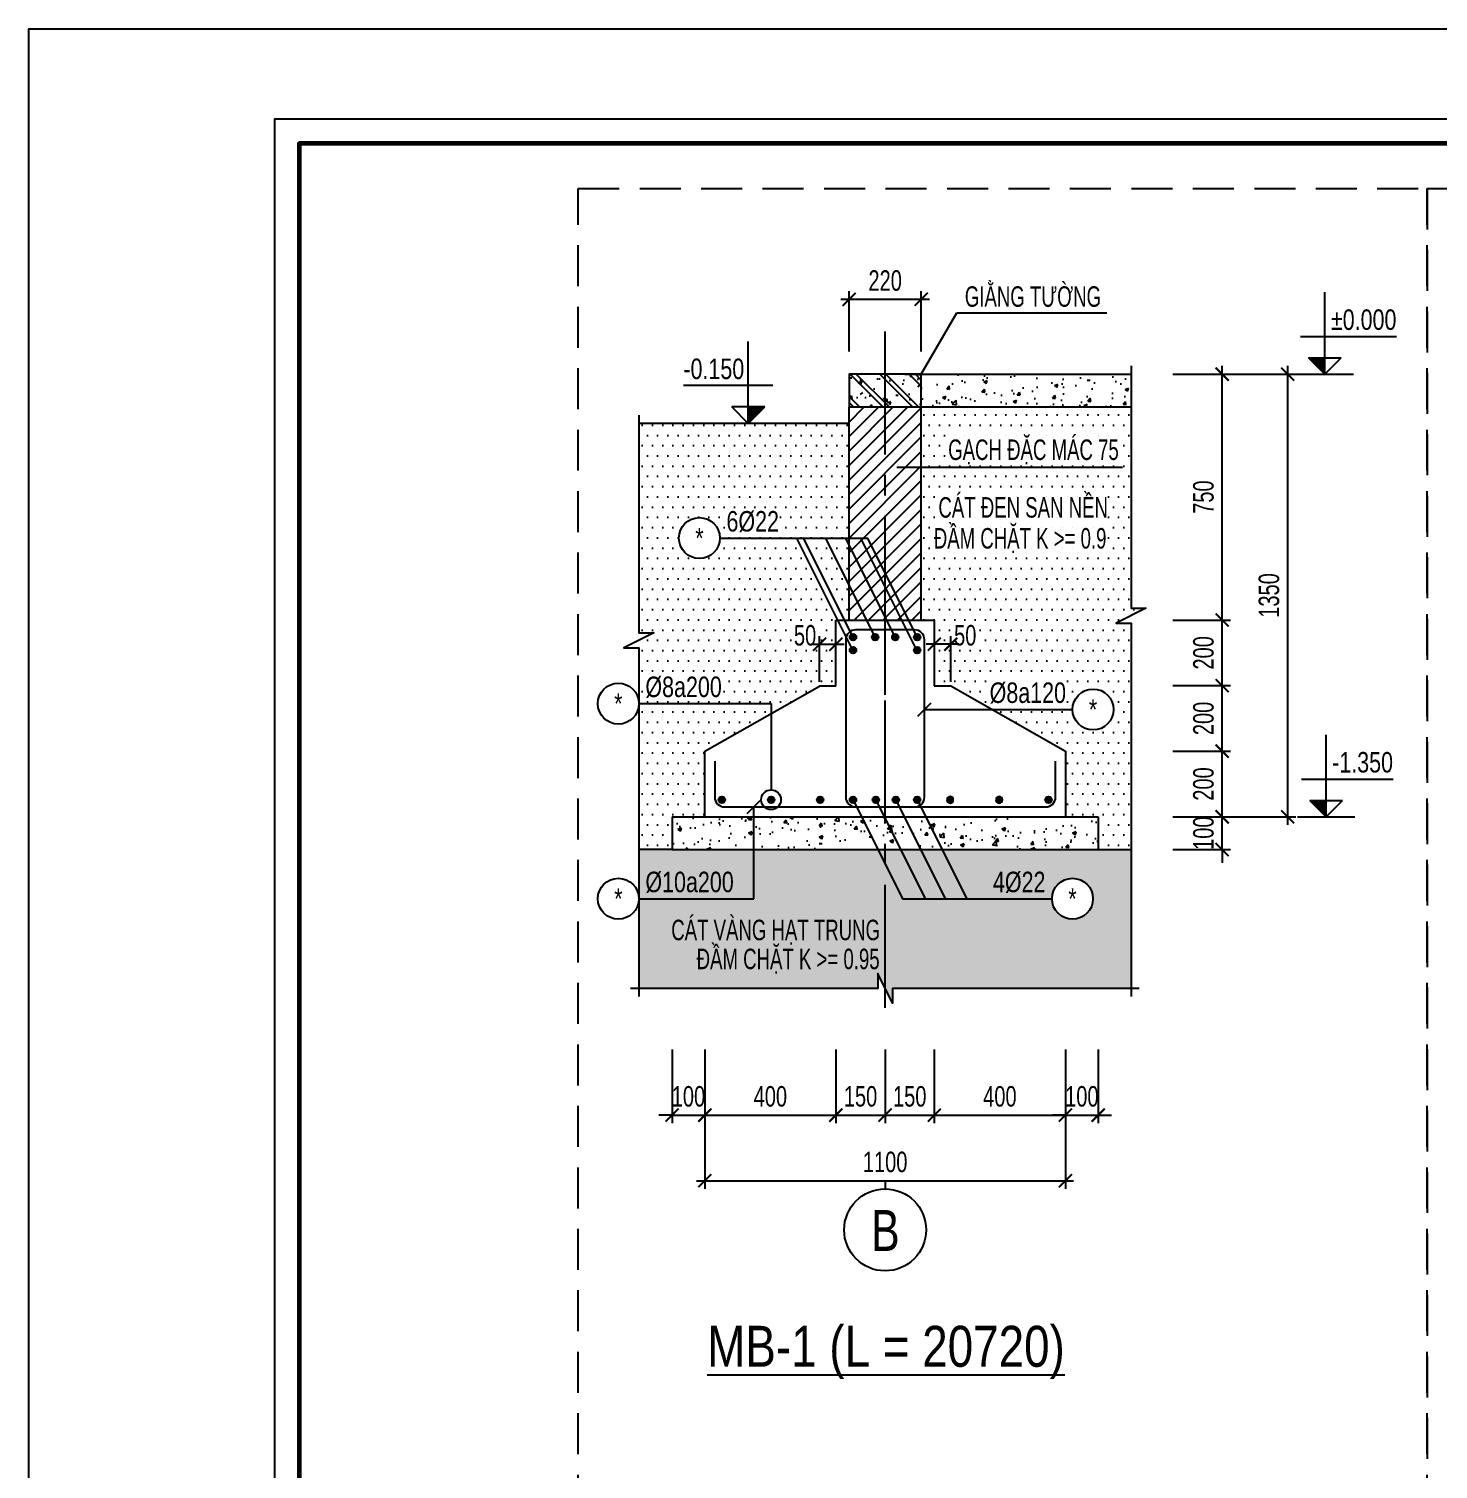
# Model space of a CAD drawing. Header units: millimetres. Extents: x 0 to 2110312, y -101172 to 3.
# Drawn here: x 1983579 to 1987878, y -31333 to -26940 of the extents above; entities that cross this region are included whole.
import ezdxf
from ezdxf.enums import TextEntityAlignment as Align

# ---------------------------------------------------------------- set-up
doc = ezdxf.new("R2010")
doc.units = ezdxf.units.MM
doc.header["$LTSCALE"] = 1000
doc.header["$MEASUREMENT"] = 0
doc.header["$PDMODE"] = 3
doc.linetypes.add('CENTER2', pattern=[1.125, 0.75, -0.125, 0.125, -0.125])
doc.linetypes.add('HIDDEN', pattern=[0.375, 0.25, -0.125])
doc.layers.get('0').update_dxf_attribs({"linetype": 'CONTINUOUS'})
doc.layers.get('Defpoints').update_dxf_attribs({"linetype": 'CONTINUOUS'})
for name, color, linetype in [('CDC-KHUNGTEN', 7, 'CONTINUOUS'), ('CDC.01.AXIS', 160, 'CENTER2'), ('CDC.02.DIM', 1, 'CONTINUOUS'), ('CDC.03.BORDER', 3, 'CONTINUOUS'), ('CDC.04.HIDDEN', 8, 'HIDDEN'), ('CDC.05.STEEL', 4, 'CONTINUOUS'), ('CDC.06.TEXT', 2, 'CONTINUOUS'), ('CDC.10.HATCH', 163, 'CONTINUOUS'), ('CDC.11.NOTE', 1, 'CONTINUOUS'), ('CDC.14.STEELNUM', 9, 'CONTINUOUS'), ('KCS_CHI', 1, 'CONTINUOUS'), ('KCS_STEEL', 4, 'CONTINUOUS')]:
    doc.layers.add(name, color=color, linetype=linetype)
doc.layers.add('Hatch1', color=250, linetype='CONTINUOUS', lineweight=5)
doc.styles.add('KCS_BIGTEXT', font='arial.ttf', dxfattribs={"width": 0.75, "height": 125})
doc.styles.add('KCS_SMTEXT', font='arial.ttf', dxfattribs={"width": 0.7})
doc.dimstyles.new('KCS_DIM25', dxfattribs={"dimtxt": 62.5, "dimasz": 40, "dimexe": 25, "dimexo": 0, "dimgap": 25, "dimtad": 1, "dimdec": 0, "dimzin": 13, "dimdsep": 46, "dimtxsty": 'KCS_SMTEXT', "dimblk": 'ARCHTICK', "dimcen": 0, "dimdle": 25, "dimclrd": 1, "dimclre": 1, "dimclrt": 2, "dimadec": 0, "dimazin": 0, "dimtfac": 1, "dimtdec": 0, "dimtix": 1, "dimtmove": 2, "dimatfit": 3, "dimfxl": 1, "dimtolj": 1, "dimtzin": 13, "dimarcsym": 0})

# ---------------------------------------------------------------- blocks, each defined once
blk = doc.blocks.new('_ARCHTICK')
at = {"color": 0, "linetype": 'ByBlock', "const_width": 0.15}
blk.add_lwpolyline([(-0.5, -0.5), (0.5, 0.5)], dxfattribs=at)
blk = doc.blocks.new('*D133')
at = {"layer": 'CDC.02.DIM', "color": 1, "lineweight": -2, "transparency": 16777216}
for p, q in [((1985541.2, -30052.9), (1985541.2, -30277.9)), ((1985641.2, -30052.9), (1985641.2, -30277.9)), ((1985541.2, -30252.9), (1985501.2, -30252.9)), ((1985541.2, -30252.9), (1985641.2, -30252.9)), ((1985641.2, -30252.9), (1985681.2, -30252.9))]:
    blk.add_line(p, q, dxfattribs=at)
at = {"layer": 'Defpoints', "color": 0, "transparency": 16777216}
for p in [(1985541.2, -30052.9), (1985641.2, -30052.9), (1985641.2, -30252.9)]:
    blk.add_point(p, dxfattribs=at)
at = {"layer": 'CDC.02.DIM', "color": 1, "lineweight": -2, "transparency": 16777216, "xscale": 40, "yscale": 40, "zscale": 40}
blk.add_blockref('_ARCHTICK', (1985541.2, -30252.9), dxfattribs=at)
at = {"layer": 'CDC.02.DIM', "color": 1, "lineweight": -2, "transparency": 16777216, "xscale": 40, "yscale": 40, "zscale": 40, "rotation": 180}
blk.add_blockref('_ARCHTICK', (1985641.2, -30252.9), dxfattribs=at)
at = {"layer": 'CDC.02.DIM', "color": 2, "transparency": 16777216, "insert": (1985591.2, -30196), "char_height": 62.5, "attachment_point": 5, "style": 'KCS_SMTEXT'}
blk.add_mtext('\\A1;100', dxfattribs=at)
blk = doc.blocks.new('*D134')
at = {"layer": 'CDC.02.DIM', "color": 1, "lineweight": -2, "transparency": 16777216}
for p, q in [((1985641.2, -30052.9), (1985641.2, -30277.9)), ((1986041, -30052.9), (1986041, -30277.9)), ((1985616.2, -30252.9), (1986066, -30252.9))]:
    blk.add_line(p, q, dxfattribs=at)
at = {"layer": 'Defpoints', "color": 0, "transparency": 16777216}
for p in [(1985641.2, -30052.9), (1986041, -30052.9), (1986041, -30252.9)]:
    blk.add_point(p, dxfattribs=at)
at = {"layer": 'CDC.02.DIM', "color": 1, "lineweight": -2, "transparency": 16777216, "xscale": 40, "yscale": 40, "zscale": 40, "rotation": 180}
blk.add_blockref('_ARCHTICK', (1985641.2, -30252.9), dxfattribs=at)
at = {"layer": 'CDC.02.DIM', "color": 1, "lineweight": -2, "transparency": 16777216, "xscale": 40, "yscale": 40, "zscale": 40}
blk.add_blockref('_ARCHTICK', (1986041, -30252.9), dxfattribs=at)
at = {"layer": 'CDC.02.DIM', "color": 2, "transparency": 16777216, "insert": (1985841.1, -30196), "char_height": 62.5, "attachment_point": 5, "style": 'KCS_SMTEXT'}
blk.add_mtext('\\A1;400', dxfattribs=at)
blk = doc.blocks.new('*D135')
at = {"layer": 'CDC.02.DIM', "color": 1, "lineweight": -2, "transparency": 16777216}
for p, q in [((1986191.2, -30052.9), (1986191.2, -30277.9)), ((1986341.2, -30052.9), (1986341.2, -30277.9)), ((1986166.2, -30252.9), (1986366.2, -30252.9))]:
    blk.add_line(p, q, dxfattribs=at)
at = {"layer": 'Defpoints', "color": 0, "transparency": 16777216}
for p in [(1986191.2, -30052.9), (1986341.2, -30052.9), (1986341.2, -30252.9)]:
    blk.add_point(p, dxfattribs=at)
at = {"layer": 'CDC.02.DIM', "color": 1, "lineweight": -2, "transparency": 16777216, "xscale": 40, "yscale": 40, "zscale": 40, "rotation": 180}
blk.add_blockref('_ARCHTICK', (1986191.2, -30252.9), dxfattribs=at)
at = {"layer": 'CDC.02.DIM', "color": 1, "lineweight": -2, "transparency": 16777216, "xscale": 40, "yscale": 40, "zscale": 40}
blk.add_blockref('_ARCHTICK', (1986341.2, -30252.9), dxfattribs=at)
at = {"layer": 'CDC.02.DIM', "color": 2, "transparency": 16777216, "insert": (1986266.2, -30196), "char_height": 62.5, "attachment_point": 5, "style": 'KCS_SMTEXT'}
blk.add_mtext('\\A1;150', dxfattribs=at)
blk = doc.blocks.new('*D136')
at = {"layer": 'CDC.02.DIM', "color": 1, "lineweight": -2, "transparency": 16777216}
for p, q in [((1986341.2, -30052.9), (1986341.2, -30277.9)), ((1986741.2, -30052.9), (1986741.2, -30277.9)), ((1986316.2, -30252.9), (1986766.2, -30252.9))]:
    blk.add_line(p, q, dxfattribs=at)
at = {"layer": 'Defpoints', "color": 0, "transparency": 16777216}
for p in [(1986341.2, -30052.9), (1986741.2, -30052.9), (1986741.2, -30252.9)]:
    blk.add_point(p, dxfattribs=at)
at = {"layer": 'CDC.02.DIM', "color": 1, "lineweight": -2, "transparency": 16777216, "xscale": 40, "yscale": 40, "zscale": 40, "rotation": 180}
blk.add_blockref('_ARCHTICK', (1986341.2, -30252.9), dxfattribs=at)
at = {"layer": 'CDC.02.DIM', "color": 1, "lineweight": -2, "transparency": 16777216, "xscale": 40, "yscale": 40, "zscale": 40}
blk.add_blockref('_ARCHTICK', (1986741.2, -30252.9), dxfattribs=at)
at = {"layer": 'CDC.02.DIM', "color": 2, "transparency": 16777216, "insert": (1986541.2, -30196), "char_height": 62.5, "attachment_point": 5, "style": 'KCS_SMTEXT'}
blk.add_mtext('\\A1;400', dxfattribs=at)
blk = doc.blocks.new('*D137')
at = {"layer": 'CDC.02.DIM', "color": 1, "lineweight": -2, "transparency": 16777216}
for p, q in [((1986741.2, -30052.9), (1986741.2, -30277.9)), ((1986841.2, -30052.9), (1986841.2, -30277.9)), ((1986741.2, -30252.9), (1986701.2, -30252.9)), ((1986741.2, -30252.9), (1986841.2, -30252.9)), ((1986841.2, -30252.9), (1986881.2, -30252.9))]:
    blk.add_line(p, q, dxfattribs=at)
at = {"layer": 'Defpoints', "color": 0, "transparency": 16777216}
for p in [(1986741.2, -30052.9), (1986841.2, -30052.9), (1986841.2, -30252.9)]:
    blk.add_point(p, dxfattribs=at)
at = {"layer": 'CDC.02.DIM', "color": 1, "lineweight": -2, "transparency": 16777216, "xscale": 40, "yscale": 40, "zscale": 40}
blk.add_blockref('_ARCHTICK', (1986741.2, -30252.9), dxfattribs=at)
at = {"layer": 'CDC.02.DIM', "color": 1, "lineweight": -2, "transparency": 16777216, "xscale": 40, "yscale": 40, "zscale": 40, "rotation": 180}
blk.add_blockref('_ARCHTICK', (1986841.2, -30252.9), dxfattribs=at)
at = {"layer": 'CDC.02.DIM', "color": 2, "transparency": 16777216, "insert": (1986791.2, -30196), "char_height": 62.5, "attachment_point": 5, "style": 'KCS_SMTEXT'}
blk.add_mtext('\\A1;100', dxfattribs=at)
blk = doc.blocks.new('*D138')
at = {"layer": 'CDC.02.DIM', "color": 1, "lineweight": -2, "transparency": 16777216}
for p, q in [((1985641.2, -30052.9), (1985641.2, -30477.9)), ((1986741.2, -30052.9), (1986741.2, -30477.9)), ((1985616.2, -30452.9), (1986766.2, -30452.9))]:
    blk.add_line(p, q, dxfattribs=at)
at = {"layer": 'Defpoints', "color": 0, "transparency": 16777216}
for p in [(1985641.2, -30052.9), (1986741.2, -30052.9), (1986741.2, -30452.9)]:
    blk.add_point(p, dxfattribs=at)
at = {"layer": 'CDC.02.DIM', "color": 1, "lineweight": -2, "transparency": 16777216, "xscale": 40, "yscale": 40, "zscale": 40, "rotation": 180}
blk.add_blockref('_ARCHTICK', (1985641.2, -30452.9), dxfattribs=at)
at = {"layer": 'CDC.02.DIM', "color": 1, "lineweight": -2, "transparency": 16777216, "xscale": 40, "yscale": 40, "zscale": 40}
blk.add_blockref('_ARCHTICK', (1986741.2, -30452.9), dxfattribs=at)
at = {"layer": 'CDC.02.DIM', "color": 2, "transparency": 16777216, "insert": (1986191.2, -30396), "char_height": 62.5, "attachment_point": 5, "style": 'KCS_SMTEXT'}
blk.add_mtext('\\A1;1100', dxfattribs=at)
blk = doc.blocks.new('*D139')
at = {"layer": 'CDC.02.DIM', "color": 1, "lineweight": -2, "transparency": 16777216}
for p, q in [((1987219.2, -29342.9), (1987219.2, -29302.9)), ((1987069.2, -29342.9), (1987244.2, -29342.9)), ((1987219.2, -29442.9), (1987219.2, -29342.9)), ((1987069.2, -29442.9), (1987244.2, -29442.9)), ((1987219.2, -29442.9), (1987219.2, -29482.9))]:
    blk.add_line(p, q, dxfattribs=at)
at = {"layer": 'Defpoints', "color": 0, "transparency": 16777216}
for p in [(1987069.2, -29342.9), (1987219.2, -29342.9), (1987069.2, -29442.9)]:
    blk.add_point(p, dxfattribs=at)
at = {"layer": 'CDC.02.DIM', "color": 1, "lineweight": -2, "transparency": 16777216, "xscale": 40, "yscale": 40, "zscale": 40}
for p, rotation in [((1987219.2, -29342.9), 270), ((1987219.2, -29442.9), 90)]:
    blk.add_blockref('_ARCHTICK', p, dxfattribs=dict(at, rotation=rotation))
at = {"layer": 'CDC.02.DIM', "color": 2, "transparency": 16777216, "insert": (1987162.3, -29392.9), "char_height": 62.5, "attachment_point": 5, "rotation": 90, "style": 'KCS_SMTEXT'}
blk.add_mtext('\\A1;100', dxfattribs=at)
blk = doc.blocks.new('*D140')
at = {"layer": 'CDC.02.DIM', "color": 1, "lineweight": -2, "transparency": 16777216}
for p, q in [((1987219.2, -29367.9), (1987219.2, -29117.9)), ((1987069.2, -29142.9), (1987244.2, -29142.9)), ((1987069.2, -29342.9), (1987244.2, -29342.9))]:
    blk.add_line(p, q, dxfattribs=at)
at = {"layer": 'Defpoints', "color": 0, "transparency": 16777216}
for p in [(1987069.2, -29142.9), (1987219.2, -29142.9), (1987069.2, -29342.9)]:
    blk.add_point(p, dxfattribs=at)
at = {"layer": 'CDC.02.DIM', "color": 1, "lineweight": -2, "transparency": 16777216, "xscale": 40, "yscale": 40, "zscale": 40}
for p, rotation in [((1987219.2, -29142.9), 90), ((1987219.2, -29342.9), 270)]:
    blk.add_blockref('_ARCHTICK', p, dxfattribs=dict(at, rotation=rotation))
at = {"layer": 'CDC.02.DIM', "color": 2, "transparency": 16777216, "insert": (1987162.3, -29242.9), "char_height": 62.5, "attachment_point": 5, "rotation": 90, "style": 'KCS_SMTEXT'}
blk.add_mtext('\\A1;200', dxfattribs=at)
blk = doc.blocks.new('*D141')
at = {"layer": 'CDC.02.DIM', "color": 1, "lineweight": -2, "transparency": 16777216}
for p, q in [((1987069.2, -28942.9), (1987244.2, -28942.9)), ((1987219.2, -29167.9), (1987219.2, -28917.9)), ((1987069.2, -29142.9), (1987244.2, -29142.9))]:
    blk.add_line(p, q, dxfattribs=at)
at = {"layer": 'Defpoints', "color": 0, "transparency": 16777216}
for p in [(1987069.2, -28942.9), (1987219.2, -28942.9), (1987069.2, -29142.9)]:
    blk.add_point(p, dxfattribs=at)
at = {"layer": 'CDC.02.DIM', "color": 1, "lineweight": -2, "transparency": 16777216, "xscale": 40, "yscale": 40, "zscale": 40}
for p, rotation in [((1987219.2, -28942.9), 90), ((1987219.2, -29142.9), 270)]:
    blk.add_blockref('_ARCHTICK', p, dxfattribs=dict(at, rotation=rotation))
at = {"layer": 'CDC.02.DIM', "color": 2, "transparency": 16777216, "insert": (1987162.3, -29042.9), "char_height": 62.5, "attachment_point": 5, "rotation": 90, "style": 'KCS_SMTEXT'}
blk.add_mtext('\\A1;200', dxfattribs=at)
blk = doc.blocks.new('*D142')
at = {"layer": 'CDC.02.DIM', "color": 1, "lineweight": -2, "transparency": 16777216}
for p, q in [((1987219.2, -28967.9), (1987219.2, -28717.9)), ((1987069.2, -28742.9), (1987244.2, -28742.9)), ((1987069.2, -28942.9), (1987244.2, -28942.9))]:
    blk.add_line(p, q, dxfattribs=at)
at = {"layer": 'Defpoints', "color": 0, "transparency": 16777216}
for p in [(1987069.2, -28742.9), (1987219.2, -28742.9), (1987069.2, -28942.9)]:
    blk.add_point(p, dxfattribs=at)
at = {"layer": 'CDC.02.DIM', "color": 1, "lineweight": -2, "transparency": 16777216, "xscale": 40, "yscale": 40, "zscale": 40}
for p, rotation in [((1987219.2, -28742.9), 90), ((1987219.2, -28942.9), 270)]:
    blk.add_blockref('_ARCHTICK', p, dxfattribs=dict(at, rotation=rotation))
at = {"layer": 'CDC.02.DIM', "color": 2, "transparency": 16777216, "insert": (1987162.3, -28842.9), "char_height": 62.5, "attachment_point": 5, "rotation": 90, "style": 'KCS_SMTEXT'}
blk.add_mtext('\\A1;200', dxfattribs=at)
blk = doc.blocks.new('*D143')
at = {"layer": 'CDC.02.DIM', "color": 1, "lineweight": -2, "transparency": 16777216}
for p, q in [((1987419.2, -29367.9), (1987419.2, -27967.9)), ((1987069.2, -27992.9), (1987444.2, -27992.9)), ((1987069.2, -29342.9), (1987444.2, -29342.9))]:
    blk.add_line(p, q, dxfattribs=at)
at = {"layer": 'Defpoints', "color": 0, "transparency": 16777216}
for p in [(1987069.2, -27992.9), (1987419.2, -27992.9), (1987069.2, -29342.9)]:
    blk.add_point(p, dxfattribs=at)
at = {"layer": 'CDC.02.DIM', "color": 1, "lineweight": -2, "transparency": 16777216, "xscale": 40, "yscale": 40, "zscale": 40}
for p, rotation in [((1987419.2, -27992.9), 90), ((1987419.2, -29342.9), 270)]:
    blk.add_blockref('_ARCHTICK', p, dxfattribs=dict(at, rotation=rotation))
at = {"layer": 'CDC.02.DIM', "color": 2, "transparency": 16777216, "insert": (1987362.2, -28667.9), "char_height": 62.5, "attachment_point": 5, "rotation": 90, "style": 'KCS_SMTEXT'}
blk.add_mtext('\\A1;1350', dxfattribs=at)
blk = doc.blocks.new('COS_CD')
at = {"layer": 'CDC.10.HATCH'}
blk.add_hatch(color=256, dxfattribs=at).paths.add_polyline_path([(37.5, 50), (87.5, 0), (87.5, 50)])
at = {"layer": 'CDC.02.DIM'}
for p, q in [((37.5, 50), (137.5, 50)), ((87.5, 0), (37.5, 50)), ((87.5, 0), (87.5, 50)), ((87.5, 0), (137.5, 50)), ((0, 0), (175, 0))]:
    blk.add_line(p, q, dxfattribs=at)
blk = doc.blocks.new('KCS_SNODE')
at = {"layer": 'CDC.05.STEEL'}
blk.add_hatch(color=6, dxfattribs=at).paths.add_polyline_path([(10, 0, 1), (-10, 0, 1)])
at = {"layer": 'CDC.05.STEEL', "color": 6}
blk.add_circle((0, 0), 10, dxfattribs=at)
blk = doc.blocks.new('*D155')
at = {"layer": 'CDC.02.DIM', "color": 1, "lineweight": -2, "transparency": 16777216}
for p, q in [((1985966, -28816.6), (1986066, -28816.6)), ((1985991, -28931.6), (1985991, -28791.6)), ((1986041, -28931.6), (1986041, -28791.6))]:
    blk.add_line(p, q, dxfattribs=at)
at = {"layer": 'Defpoints', "color": 0, "transparency": 16777216}
for p in [(1986041, -28816.6), (1985991, -28931.6), (1986041, -28931.6)]:
    blk.add_point(p, dxfattribs=at)
at = {"layer": 'CDC.02.DIM', "color": 1, "lineweight": -2, "transparency": 16777216, "xscale": 40, "yscale": 40, "zscale": 40, "rotation": 180}
blk.add_blockref('_ARCHTICK', (1985991, -28816.6), dxfattribs=at)
at = {"layer": 'CDC.02.DIM', "color": 1, "lineweight": -2, "transparency": 16777216, "xscale": 40, "yscale": 40, "zscale": 40}
blk.add_blockref('_ARCHTICK', (1986041, -28816.6), dxfattribs=at)
at = {"layer": 'CDC.02.DIM', "color": 2, "transparency": 16777216, "insert": (1985946.9, -28789.7), "char_height": 62.5, "attachment_point": 5, "style": 'KCS_SMTEXT'}
blk.add_mtext('\\A1;50', dxfattribs=at)
blk = doc.blocks.new('*D156')
at = {"layer": 'CDC.02.DIM', "color": 1, "lineweight": -2, "transparency": 16777216}
for p, q in [((1987219.2, -28767.9), (1987219.2, -27967.9)), ((1987069.2, -27992.9), (1987244.2, -27992.9)), ((1987069.2, -28742.9), (1987244.2, -28742.9))]:
    blk.add_line(p, q, dxfattribs=at)
at = {"layer": 'Defpoints', "color": 0, "transparency": 16777216}
for p in [(1987069.2, -27992.9), (1987219.2, -27992.9), (1987069.2, -28742.9)]:
    blk.add_point(p, dxfattribs=at)
at = {"layer": 'CDC.02.DIM', "color": 1, "lineweight": -2, "transparency": 16777216, "xscale": 40, "yscale": 40, "zscale": 40}
for p, rotation in [((1987219.2, -27992.9), 90), ((1987219.2, -28742.9), 270)]:
    blk.add_blockref('_ARCHTICK', p, dxfattribs=dict(at, rotation=rotation))
at = {"layer": 'CDC.02.DIM', "color": 2, "transparency": 16777216, "insert": (1987162.3, -28367.9), "char_height": 62.5, "attachment_point": 5, "rotation": 90, "style": 'KCS_SMTEXT'}
blk.add_mtext('\\A1;750', dxfattribs=at)
blk = doc.blocks.new('*D157')
at = {"layer": 'CDC.02.DIM', "color": 1, "lineweight": -2, "transparency": 16777216}
for p, q in [((1986056.2, -27764.6), (1986326.2, -27764.6)), ((1986081.2, -27924.2), (1986081.2, -27739.6)), ((1986301.2, -27924.2), (1986301.2, -27739.6))]:
    blk.add_line(p, q, dxfattribs=at)
at = {"layer": 'Defpoints', "color": 0, "transparency": 16777216}
for p in [(1986301.2, -27764.6), (1986081.2, -27924.2), (1986301.2, -27924.2)]:
    blk.add_point(p, dxfattribs=at)
at = {"layer": 'CDC.02.DIM', "color": 1, "lineweight": -2, "transparency": 16777216, "xscale": 40, "yscale": 40, "zscale": 40, "rotation": 180}
blk.add_blockref('_ARCHTICK', (1986081.2, -27764.6), dxfattribs=at)
at = {"layer": 'CDC.02.DIM', "color": 1, "lineweight": -2, "transparency": 16777216, "xscale": 40, "yscale": 40, "zscale": 40}
blk.add_blockref('_ARCHTICK', (1986301.2, -27764.6), dxfattribs=at)
at = {"layer": 'CDC.02.DIM', "color": 2, "transparency": 16777216, "insert": (1986191.2, -27707.7), "char_height": 62.5, "attachment_point": 5, "style": 'KCS_SMTEXT'}
blk.add_mtext('\\A1;220', dxfattribs=at)
blk = doc.blocks.new('*D158')
at = {"layer": 'CDC.02.DIM', "color": 1, "lineweight": -2, "transparency": 16777216}
for p, q in [((1986041, -30052.9), (1986041, -30277.9)), ((1986191.2, -30052.9), (1986191.2, -30277.9)), ((1986016, -30252.9), (1986216.2, -30252.9))]:
    blk.add_line(p, q, dxfattribs=at)
at = {"layer": 'Defpoints', "color": 0, "transparency": 16777216}
for p in [(1986041, -30052.9), (1986191.2, -30052.9), (1986191.2, -30252.9)]:
    blk.add_point(p, dxfattribs=at)
at = {"layer": 'CDC.02.DIM', "color": 1, "lineweight": -2, "transparency": 16777216, "xscale": 40, "yscale": 40, "zscale": 40, "rotation": 180}
blk.add_blockref('_ARCHTICK', (1986041, -30252.9), dxfattribs=at)
at = {"layer": 'CDC.02.DIM', "color": 1, "lineweight": -2, "transparency": 16777216, "xscale": 40, "yscale": 40, "zscale": 40}
blk.add_blockref('_ARCHTICK', (1986191.2, -30252.9), dxfattribs=at)
at = {"layer": 'CDC.02.DIM', "color": 2, "transparency": 16777216, "insert": (1986116.1, -30196), "char_height": 62.5, "attachment_point": 5, "style": 'KCS_SMTEXT'}
blk.add_mtext('\\A1;150', dxfattribs=at)
blk = doc.blocks.new('*D159')
at = {"layer": 'CDC.02.DIM', "color": 1, "lineweight": -2, "transparency": 16777216}
for p, q in [((1986416.3, -28816.6), (1986316.3, -28816.6)), ((1986341.3, -28931.6), (1986341.3, -28791.6)), ((1986391.3, -28931.6), (1986391.3, -28791.6))]:
    blk.add_line(p, q, dxfattribs=at)
at = {"layer": 'Defpoints', "color": 0, "transparency": 16777216}
for p in [(1986341.3, -28816.6), (1986341.3, -28931.6), (1986391.3, -28931.6)]:
    blk.add_point(p, dxfattribs=at)
at = {"layer": 'CDC.02.DIM', "color": 1, "lineweight": -2, "transparency": 16777216, "xscale": 40, "yscale": 40, "zscale": 40, "rotation": 180}
blk.add_blockref('_ARCHTICK', (1986341.3, -28816.6), dxfattribs=at)
at = {"layer": 'CDC.02.DIM', "color": 1, "lineweight": -2, "transparency": 16777216, "xscale": 40, "yscale": 40, "zscale": 40}
blk.add_blockref('_ARCHTICK', (1986391.3, -28816.6), dxfattribs=at)
at = {"layer": 'CDC.02.DIM', "color": 2, "transparency": 16777216, "insert": (1986435.5, -28789.7), "char_height": 62.5, "attachment_point": 5, "style": 'KCS_SMTEXT'}
blk.add_mtext('\\A1;50', dxfattribs=at)
blk = doc.blocks.new('Khung tên chuẩn')
at = {"layer": 'CDC-KHUNGTEN', "color": 8}
blk.add_lwpolyline([(30850, -246609), (38754, -246609), (38754, -189409), (-41246, -189409), (-41246, -246609), (30850, -246609)], dxfattribs=at)
at = {"layer": 'CDC-KHUNGTEN', "color": 255, "lineweight": 60}
blk.add_lwpolyline([(30654, -246309), (30654, -189709), (-40946, -189709), (-40946, -246309), (30654, -246309)], close=True, dxfattribs=at)
at = {"layer": 'Defpoints', "color": 1, "ltscale": 0.2}
blk.add_lwpolyline([(-44246, -247709), (-44246, -188309), (39854, -188309), (39854, -247709), (-44246, -247709)], close=True, dxfattribs=at)

msp = doc.modelspace()

# ---------------------------------------------------------------- hatches: boundary and pattern name
at = {"layer": 'CDC.10.HATCH'}
h = msp.add_hatch(dxfattribs=at)
h.set_pattern_fill('CHAU-02', color=256, scale=15, style=0, pattern_type=2)
h.set_pattern_definition([(50, (-16402.84, -21381.65), (107.5890274, -9.4128202), [11.25, -123.75]), (355, (-16402.84, -21381.65), (-20.8127, 112.82882), [9, -99]), (100.4514, (-16393.87, -21382.44), (86.776407, 103.4159313), [9.5610285, -105.171317]), (46.1842, (-16402.84, -21351.65), (160.086157, -24.827852), [16.875, -185.625]), (96.6356, (-16389.5, -21353.72), (140.199406, 146.117681), [14.341543, -157.75695]), (351.1842, (-16402.84, -21351.65), (140.199292, 146.11779), [13.5, -148.5]), (21, (-16387.84, -21359.15), (89.536058, -60.3928336), [11.25, -123.75]), (226, (-16387.84, -21359.15), (100.7823184, -54.8309714), [9, -99]), (71.4514, (-16380.38, -21364.19), (126.0333943, 48.3795745), [9.5610285, -105.171317]), (67.5, (-16402.838, -21381.654), (-23.3874275, 44.1561693), [0, -97.8, 0, -100.5, 0, -99.375]), (4.5, (-16402.84, -21381.654), (42.5026386, 57.0154783), [0, -57.3, 0, -95.55, 0, -37.875]), (327.5, (-16436.288, -21381.654), (80.0733654, -3.3832308), [0, -37.5, 0, -117, 0, -155.25]), (317.5, (-16451.29, -21381.654), (87.4779254, 15.0157473), [0, -48.75, 0, -77.7, 0, -110.25]), (315, (-16402.84, -21381.654), (45.0780573, 45.0780573), []), (315, (-16402.84, -21363.28), (45.0780573, 45.0780573), [])])
h.paths.add_polyline_path([(1986301.2, -28092.9), (1986301.2, -27992.9), (1986251.2, -27992.9), (1986081.2, -27992.9), (1986081.2, -28092.9)])
h = msp.add_hatch(dxfattribs=at)
h.set_pattern_fill('AR-CONC', color=256, scale=15, style=0)
h.set_pattern_definition([(50, (1788496.44, 39339.56), (107.589027, -9.41282), [11.25, -123.75]), (355, (1788496.44, 39339.56), (-20.8127, 112.82882), [9, -99]), (100.4514, (1788505.4, 39338.78), (86.776407, 103.41593), [9.56103, -105.171317]), (46.1842, (1788496.44, 39369.56), (160.08616, -24.82785), [16.875, -185.625]), (96.6356, (1788509.78, 39367.5), (140.19941, 146.11768), [14.34154, -157.75695]), (351.1842, (1788496.44, 39369.56), (140.19929, 146.11779), [13.5, -148.5]), (21, (1788511.44, 39362.06), (89.536058, -60.392834), [11.25, -123.75]), (326, (1788511.44, 39362.06), (36.4973, 108.772507), [9, -99]), (71.4514, (1788518.9, 39357.03), (126.033394, 48.379575), [9.56103, -105.171317]), (37.5, (1788496.437, 39339.564), (1.823978, 49.934078), [0, -97.8, 0, -100.5, 0, -99.375]), (7.5, (1788496.437, 39339.564), (39.46043, 59.161757), [0, -57.3, 0, -95.55, 0, -37.875]), (327.5, (1788462.987, 39339.564), (80.0733654, -3.383231), [0, -37.5, 0, -117, 0, -155.25]), (317.5, (1788447.99, 39339.564), (87.477925, 15.015747), [0, -48.75, 0, -77.7, 0, -110.25])])
h.paths.add_polyline_path([(1986301.2, -27992.9), (1986301.2, -28092.9), (1986941.2, -28092.9), (1986941.2, -27992.9)])
h = msp.add_hatch(dxfattribs=at)
h.set_pattern_fill('DOTS', color=256, scale=500, style=0)
h.set_pattern_definition([(0, (-1596.618, -1617), (15.625, 31.25), [0, -31.25])])
h.paths.add_polyline_path([(1986041, -28742.9), (1986046.4, -28742.9), (1985921.4, -28492.9), (1985687.2, -28492.9, -1), (1985562.2, -28492.9, -1), (1985687.2, -28492.9), (1986081.2, -28492.9), (1986081.2, -28142.9), (1985439.9, -28142.9), (1985439.9, -28781.8), (1985485.5, -28781.8), (1985394.2, -28827.4), (1985439.9, -28827.4), (1985439.9, -28997.8), (1985843.2, -28997.8), (1985843.2, -29028.3), (1985991, -28944.5), (1986041, -28944.5)])
h.paths.add_polyline_path([(1985843.2, -29028.3), (1985843.2, -28997.8), (1985439.9, -28997.8), (1985439.9, -29442.9), (1985541.2, -29442.9), (1985541.2, -29342.9), (1985641.2, -29342.9), (1985641.2, -29142.9)])
h.paths.add_polyline_path([(1986010, -28492.9), (1985942.2, -28492.9), (1986067.2, -28742.9), (1986081.2, -28742.9), (1986081.2, -28635.3)])
h.paths.add_polyline_path([(1986081.2, -28512.9), (1986071.2, -28492.9), (1986010, -28492.9), (1986081.2, -28635.3)], flags=17)
h.paths.add_polyline_path([(1986941.2, -28092.9), (1986301.2, -28092.9), (1986301.2, -28742.9), (1986341.2, -28742.9), (1986341.2, -28943.5), (1986391.2, -28943.5), (1986518, -29015.7), (1986762.9, -29015.7, -1), (1986887.9, -29015.7, -1), (1986762.9, -29015.7), (1986518, -29015.7), (1986741.2, -29142.9), (1986741.2, -29342.9), (1986841.2, -29342.9), (1986841.2, -29442.9), (1986941.2, -29442.9), (1986941.2, -28752.4), (1986895.6, -28752.4), (1986986.8, -28706.8), (1986941.2, -28706.8)])
h.paths.add_polyline_path([(1985900, -28742.1), (1985993.8, -28742.1), (1985993.8, -28837.2), (1985900, -28837.2)], flags=24)
h.paths.add_polyline_path([(1985690.4, -28492.2), (1985884.2, -28492.2), (1985884.2, -28391.2), (1985690.4, -28391.2)], flags=24)
h.paths.add_polyline_path([(1985443, -28997.1), (1985709.7, -28997.1), (1985709.7, -28896.2), (1985443, -28896.2)], flags=24)
h.paths.add_polyline_path([(1986388.6, -28742.1), (1986482.4, -28742.1), (1986482.4, -28837.2), (1986388.6, -28837.2)], flags=24)
h.paths.add_polyline_path([(1986328.8, -28291.4), (1986926.8, -28291.4), (1986926.8, -28153.3), (1986328.8, -28153.3)], flags=24)
h.paths.add_polyline_path([(1986316.5, -28561.7), (1986889.3, -28561.7), (1986889.3, -28423.6), (1986316.5, -28423.6)], flags=24)
h.paths.add_polyline_path([(1986333.8, -28451.4), (1986890.6, -28451.4), (1986890.6, -28332.3), (1986333.8, -28332.3)], flags=24)
h.paths.add_polyline_path([(1986493, -29015.1), (1986759.7, -29015.1), (1986759.7, -28914.1), (1986493, -28914.1)], flags=25)
h = msp.add_hatch(dxfattribs=at)
h.set_pattern_fill('ANSI31', color=256, scale=250, style=0)
h.set_pattern_definition([(45, (-16402.838, -20981.654), (-22.0970869, 22.0970869), [])])
h.paths.add_polyline_path([(1986191.2, -28598.9), (1986191.2, -28732.9), (1986196.2, -28742.9), (1986263.2, -28742.9)])
h.paths.add_polyline_path([(1986191.2, -28598.9), (1986138.2, -28492.9), (1986081.2, -28492.9), (1986081.2, -28512.9), (1986191.2, -28732.9)])
h.paths.add_polyline_path([(1986081.2, -28512.9), (1986081.2, -28635.3), (1986135, -28742.9), (1986191.2, -28742.9), (1986191.2, -28732.9)])
h.paths.add_polyline_path([(1986081.2, -28635.3), (1986081.2, -28742.9), (1986135, -28742.9)], flags=16)
h.paths.add_polyline_path([(1986191.2, -28092.9), (1986081.2, -28092.9), (1986081.2, -28492.9), (1986138.2, -28492.9), (1986191.2, -28598.9)])
h.paths.add_polyline_path([(1986301.2, -28092.9), (1986191.2, -28092.9), (1986191.2, -28598.9), (1986263.2, -28742.9), (1986301.2, -28742.9)])
h = msp.add_hatch(dxfattribs=at)
h.set_pattern_fill('AR-CONC', color=256, scale=15, style=0)
h.set_pattern_definition([(50, (-17303.465, -21171.38), (107.5890274, -9.4128202), [11.25, -123.75]), (355, (-17303.46, -21171.38), (-20.8127, 112.82882), [9, -99]), (100.4514, (-17294.5, -21172.17), (86.776407, 103.4159313), [9.5610285, -105.171317]), (46.1842, (-17303.46, -21141.38), (160.086157, -24.827852), [16.875, -185.625]), (96.6356, (-17290.12, -21143.45), (140.199406, 146.117681), [14.341543, -157.75695]), (351.1842, (-17303.46, -21141.38), (140.199292, 146.11779), [13.5, -148.5]), (21, (-17288.465, -21148.88), (89.536058, -60.3928336), [11.25, -123.75]), (326, (-17288.46, -21148.88), (36.4973, 108.772507), [9, -99]), (71.4514, (-17281, -21153.91), (126.0333943, 48.3795745), [9.5610285, -105.171317]), (37.5, (-17303.465, -21171.38), (1.8239783, 49.9340781), [0, -97.8, 0, -100.5, 0, -99.375]), (7.5, (-17303.465, -21171.38), (39.4604306, 59.1617568), [0, -57.3, 0, -95.55, 0, -37.875]), (327.5, (-17336.915, -21171.38), (80.0733654, -3.3832308), [0, -37.5, 0, -117, 0, -155.25]), (317.5, (-17351.915, -21171.38), (87.4779254, 15.0157473), [0, -48.75, 0, -77.7, 0, -110.25])])
h.paths.add_polyline_path([(1985790.3, -29342.9), (1985541.2, -29342.9), (1985541.2, -29442.9), (1985790.3, -29442.9)])
h.paths.add_polyline_path([(1986119.2, -29342.9), (1985790.3, -29342.9), (1985790.3, -29442.9), (1986169.2, -29442.9)])
h.paths.add_polyline_path([(1986191.2, -29347.9), (1986188.7, -29342.9), (1986119.2, -29342.9), (1986169.2, -29442.9), (1986191.2, -29442.9)])
h.paths.add_polyline_path([(1986191.2, -29347.9), (1986191.2, -29442.9), (1986238.7, -29442.9)], flags=17)
h.paths.add_polyline_path([(1986249.7, -29342.9), (1986191.2, -29342.9), (1986191.2, -29347.9), (1986238.7, -29442.9), (1986299.7, -29442.9)])
h.paths.add_polyline_path([(1986315.2, -29342.9), (1986249.7, -29342.9), (1986299.7, -29442.9), (1986365.2, -29442.9)])
h.paths.add_polyline_path([(1986841.2, -29342.9), (1986315.2, -29342.9), (1986365.2, -29442.9), (1986841.2, -29442.9)])
h = msp.add_hatch(dxfattribs=at)
h.set_pattern_fill('AR-SAND', color=256, scale=15, style=0)
h.set_pattern_definition([(37.5, (-1596.618, -1617), (-0.94490037, 28.90235654), [0, -22.8, 0, -25.5, 0, -24.375]), (7.5, (-1596.618, -1617), (26.5466506, 42.332191), [0, -12.3, 0, -20.55, 0, -7.875]), (327.5, (-1615.068, -1617), (46.71212793, 0.0848858), [0, -7.5, 0, -27, 0, -35.25]), (317.5, (-1615.068, -1617), (45.0918991, 13.1651335), [0, -3.75, 0, -17.7, 0, -20.25])])
h.paths.add_polyline_path([(1986238.7, -29442.9), (1986191.2, -29442.9), (1986191.2, -29486.9), (1986244.2, -29592.9), (1986313.7, -29592.9)], flags=17)
h.paths.add_polyline_path([(1986299.7, -29442.9), (1986238.7, -29442.9), (1986313.7, -29592.9), (1986374.7, -29592.9)], flags=17)
h.paths.add_polyline_path([(1986365.2, -29442.9), (1986299.7, -29442.9), (1986374.7, -29592.9), (1986440.2, -29592.9)], flags=17)
h.paths.add_polyline_path([(1986191.2, -29442.9), (1986169.2, -29442.9), (1986191.2, -29486.9)], flags=17)
h.paths.add_polyline_path([(1986941.2, -29442.9), (1986841.2, -29442.9), (1986365.2, -29442.9), (1986440.2, -29592.9), (1986700.2, -29592.9, -1), (1986825.2, -29592.9, -1), (1986700.2, -29592.9), (1986244.2, -29592.9), (1986191.2, -29486.9), (1986191.2, -29866.3), (1986214, -29911.9), (1986214, -29866.3), (1986941.2, -29866.3)])
h.paths.add_polyline_path([(1986191.2, -29486.9), (1986169.2, -29442.9), (1985790.3, -29442.9), (1985790.3, -29592.9), (1985439.9, -29592.9), (1985439.9, -29866.3), (1986168.4, -29866.3), (1986168.4, -29820.7), (1986191.2, -29866.3)])
h.paths.add_polyline_path([(1985790.3, -29442.9), (1985541.2, -29442.9), (1985439.9, -29442.9), (1985439.9, -29592.9), (1985790.3, -29592.9)], flags=17)
h.paths.add_polyline_path([(1986503.2, -29592.2), (1986697, -29592.2), (1986697, -29491.2), (1986503.2, -29491.2)], flags=24)
h.paths.add_polyline_path([(1985593.1, -29844.5), (1986197.5, -29844.5), (1986197.5, -29706.4), (1985593.1, -29706.4)], flags=9)
h.paths.add_polyline_path([(1985515.7, -29756.3), (1986198.6, -29756.3), (1986198.6, -29618.1), (1985515.7, -29618.1)], flags=9)
h.paths.add_polyline_path([(1985443, -29592.2), (1985746.1, -29592.2), (1985746.1, -29491.2), (1985443, -29491.2)], flags=24)

# ---------------------------------------------------------------- linework, layer by layer
at = {"layer": 'CDC.01.AXIS', "ltscale": 0.5}
msp.add_line((1986191.2, -29925.4), (1986191.2, -27847.6), dxfattribs=at)
at = {"layer": 'CDC.03.BORDER'}
for p, q in [((1986251.2, -27992.9), (1986941.2, -27992.9)), ((1986301.2, -28742.9), (1986301.2, -27992.9)), ((1986081.2, -28742.9), (1986081.2, -28092.9)), ((1986251.2, -28092.9), (1986941.2, -28092.9)), ((1986081.2, -28142.9), (1985439.9, -28142.9)), ((1986041, -28944.5), (1986041, -28742.9)), ((1986041, -28742.9), (1986341.2, -28742.9)), ((1986081.2, -28742.9), (1986301.2, -28742.9)), ((1986341.2, -28742.9), (1986341.2, -28943.5)), ((1985641.2, -29142.9), (1985991, -28944.5)), ((1986041, -28944.5), (1985991, -28944.5)), ((1986341.2, -28943.5), (1986391.2, -28943.5)), ((1986391.2, -28943.5), (1986741.2, -29142.9)), ((1985641.2, -29342.9), (1985641.2, -29142.9)), ((1986741.2, -29142.9), (1986741.2, -29342.9)), ((1985541.2, -29342.9), (1986841.2, -29342.9)), ((1985541.2, -29342.9), (1985541.2, -29442.9)), ((1986841.2, -29342.9), (1986841.2, -29442.9)), ((1985541.2, -29442.9), (1985439.9, -29442.9)), ((1985541.2, -29442.9), (1986841.2, -29442.9)), ((1986841.2, -29442.9), (1986941.2, -29442.9))]:
    msp.add_line(p, q, dxfattribs=at)
at = {"layer": 'CDC.03.BORDER', "ltscale": 0.01}
msp.add_lwpolyline([(1986081.2, -28092.9), (1986301.2, -28092.9), (1986301.2, -27992.9), (1986081.2, -27992.9)], close=True, dxfattribs=at)
at = {"layer": 'CDC.04.HIDDEN', "ltscale": 0.5}
for points in [[(1985255, -27426.4), (1987844.1, -27426.4), (1987844.1, -31474.7), (1985255, -31474.7)], [(1987844.1, -27426.4), (1990433.2, -27426.4), (1990433.2, -31474.7), (1987844.1, -31474.7)]]:
    msp.add_lwpolyline(points, close=True, dxfattribs=at)
at = {"layer": 'CDC.05.STEEL'}
msp.add_lwpolyline([(1986101.2, -29312.9), (1986281.2, -29312.9, 0.414214), (1986311.2, -29282.9), (1986311.2, -28802.9, 0.414214), (1986281.2, -28772.9), (1986101.2, -28772.9, 0.414214), (1986071.2, -28802.9), (1986071.2, -29282.9, 0.414214)], format="xyb", close=True, dxfattribs=at)
msp.add_lwpolyline([(1985671.2, -29172.9), (1985671.2, -29282.9, 0.414214), (1985701.2, -29312.9), (1986681.2, -29312.9, 0.414214), (1986711.2, -29282.9), (1986711.2, -29172.9)], format="xyb", dxfattribs=at)
at = {"layer": 'CDC.11.NOTE'}
for p, q in [((1987532.7, -27992.9), (1987532.7, -27742.9)), ((1986301.2, -27992.9), (1986410.3, -27805.8)), ((1986410.3, -27805.8), (1986867.6, -27805.8)), ((1985773.8, -28142.9), (1985773.8, -27892.9)), ((1987457.7, -27877.9), (1987750.8, -27877.9)), ((1985848.8, -28027.9), (1985575.7, -28027.9)), ((1986226.8, -28276.7), (1986915.7, -28276.7)), ((1985687.2, -28492.9), (1986138.2, -28492.9)), ((1986088.2, -28826.3), (1985921.4, -28492.9)), ((1986093.2, -28794.9), (1985942.2, -28492.9)), ((1986161, -28794.9), (1986010, -28492.9)), ((1986222.2, -28794.9), (1986071.2, -28492.9)), ((1986284.2, -28826.3), (1986117.4, -28492.9)), ((1986289.2, -28794.9), (1986138.2, -28492.9)), ((1986191.2, -28970.9), (1986191.2, -28717.9)), ((1985439.9, -28997.8), (1985843.2, -28997.8)), ((1985843.2, -28997.8), (1985843.2, -29260.9)), ((1986311.2, -29015.7), (1986762.9, -29015.7)), ((1987536.7, -29342.9), (1987536.7, -29092.9)), ((1987461.7, -29227.9), (1987740.4, -29227.9)), ((1986093.2, -29290.9), (1986244.2, -29592.9)), ((1986162.7, -29290.9), (1986313.7, -29592.9)), ((1986223.7, -29290.9), (1986374.7, -29592.9)), ((1986289.2, -29290.9), (1986440.2, -29592.9)), ((1985790.3, -29592.9), (1985790.3, -29312.9)), ((1985439.9, -29592.9), (1985790.3, -29592.9)), ((1986244.2, -29592.9), (1986700.2, -29592.9))]:
    msp.add_line(p, q, dxfattribs=at)
at = {"layer": 'CDC.11.NOTE', "color": 3}
for p, q in [((1986291.2, -29035.7), (1986331.2, -28995.7)), ((1985770.3, -29332.9), (1985810.3, -29292.9))]:
    msp.add_line(p, q, dxfattribs=at)
at = {"layer": 'CDC.11.NOTE'}
msp.add_circle((1985843.2, -29290.9), 30, dxfattribs=at)
at = {"layer": 'CDC.14.STEELNUM'}
for centre in [(1985624.7, -28492.9), (1985377.4, -28997.8), (1986825.4, -29015.7), (1985377.4, -29592.9), (1986762.7, -29592.9)]:
    msp.add_circle(centre, 62.5, dxfattribs=at)
at = {"layer": 'KCS_CHI'}
msp.add_line((1986191.2, -30452.9), (1986191.2, -30477.9), dxfattribs=at)
for points in [[(1986941.2, -27967.9), (1986941.2, -28706.8), (1986986.8, -28706.8), (1986895.6, -28752.4), (1986941.2, -28752.4), (1986941.2, -29891.3)], [(1985439.9, -28117.9), (1985439.9, -28781.8), (1985485.5, -28781.8), (1985394.2, -28827.4), (1985439.9, -28827.4), (1985439.9, -29891.3)], [(1986966.2, -29866.3), (1986214, -29866.3), (1986214, -29911.9), (1986168.4, -29820.7), (1986168.4, -29866.3), (1985414.9, -29866.3)]]:
    msp.add_lwpolyline(points, dxfattribs=at)
msp.add_circle((1986191.2, -30602.9), 125, dxfattribs=at)

# ---------------------------------------------------------------- block references
at = {"layer": 'Hatch1', "xscale": 0.25, "yscale": 0.25, "zscale": 0.25}
msp.add_blockref('Khung tên chuẩn', (1994640.5, 20137.6), dxfattribs=at)
at = {"layer": 'KCS_CHI'}
for p in [(1987445.2, -27992.9), (1987449.2, -29342.9)]:
    msp.add_blockref('COS_CD', p, dxfattribs=at)
at = {"layer": 'KCS_CHI', "xscale": -1}
msp.add_blockref('COS_CD', (1985861.3, -28142.9), dxfattribs=at)
at = {"layer": 'KCS_STEEL'}
for p in [(1986093.2, -28794.9), (1986161, -28794.9), (1986222.2, -28794.9), (1986289.2, -28794.9), (1986093.2, -28835), (1986289.2, -28835), (1985693.2, -29290.9), (1985843.2, -29290.9), (1985993.2, -29290.9), (1986093.2, -29290.9), (1986093.2, -29290.9), (1986162.7, -29290.9), (1986223.7, -29290.9), (1986289.2, -29290.9), (1986689.2, -29290.9)]:
    msp.add_blockref('KCS_SNODE', p, dxfattribs=at)
at = {"layer": 'KCS_STEEL', "xscale": -1}
for p in [(1986389.2, -29290.9), (1986539.2, -29290.9)]:
    msp.add_blockref('KCS_SNODE', p, dxfattribs=at)

# ---------------------------------------------------------------- texts
at = {"layer": 'CDC.06.TEXT', "style": 'KCS_SMTEXT'}
for s, width, p in [('GIẰNG TƯỜNG', 0.65, (1986849.8, -27787.4)), ('%%P0.000', 0.75, (1987750.8, -27857.9)), ('-0.150', 0.75, (1985761.4, -28007.9)), ('GẠCH ĐẶC MÁC 75', 0.65, (1986903.8, -28254.6)), ('CÁT ĐEN SAN NỀN', 0.65, (1986870.8, -28430.5)), ('ĐẦM CHẶT K >= 0.9', 0.65, (1986866.3, -28524.8)), ('%%C8a120', 0.75, (1986742.9, -28995.7)), ('-1.350', 0.75, (1987740.4, -29207.9)), ('4%%C22', 0.75, (1986680.2, -29572.9)), ('CÁT VÀNG HẠT TRUNG', 0.65, (1986175.6, -29719.4)), ('ĐẦM CHẶT K >= 0.95', 0.65, (1986174.4, -29807.7))]:
    msp.add_text(s, height=62.5, dxfattribs=dict(at, width=width)).set_placement(p, align=Align.RIGHT)
at = {"layer": 'CDC.06.TEXT', "style": 'KCS_SMTEXT', "width": 0.75}
for s, p in [('6%%C22', (1985707.2, -28472.9)), ('%%C8a200', (1985459.9, -28977.8)), ('%%C10a200', (1985459.9, -29572.9))]:
    msp.add_text(s, height=62.5, dxfattribs=at).set_placement(p)
at = {"layer": 'CDC.06.TEXT', "style": 'KCS_BIGTEXT', "width": 0.8}
msp.add_text('%%UMB-1 (L = 20720)', height=125, dxfattribs=at).set_placement((1986193.8, -31020.5), align=Align.CENTER)
at = {"layer": 'CDC.06.TEXT', "color": 4, "insert": (1986191.9, -30604.8), "char_height": 125, "width": 248.71, "attachment_point": 5, "style": 'KCS_BIGTEXT'}
msp.add_mtext('{\\fArial|b0|i0|c163|p34;\\C6;B}', dxfattribs=at)
at = {"layer": 'CDC.14.STEELNUM', "style": 'KCS_SMTEXT', "width": 0.75}
for p in [(1985624.7, -28492.9), (1985377.4, -28997.8), (1986825.4, -29015.7), (1985377.4, -29592.9), (1986762.7, -29592.9)]:
    msp.add_text('*', height=62.5, dxfattribs=at).set_placement(p, align=Align.MIDDLE_CENTER)

# ---------------------------------------------------------------- dimensions: what is measured, and where the dimension line sits
at = {"layer": 'CDC.02.DIM'}
for base, p1, p2, picture, middle in [((1986301.2, -27764.6), (1986081.2, -27924.2), (1986301.2, -27924.2), '*D157', (1986191.2, -27707.7)), ((1985641.2, -30252.9), (1985541.2, -30052.9), (1985641.2, -30052.9), '*D133', (1985591.2, -30196)), ((1986041, -30252.9), (1985641.2, -30052.9), (1986041, -30052.9), '*D134', (1985841.1, -30196)), ((1986741.2, -30452.9), (1985641.2, -30052.9), (1986741.2, -30052.9), '*D138', (1986191.2, -30396)), ((1986191.2, -30252.9), (1986041, -30052.9), (1986191.2, -30052.9), '*D158', (1986116.1, -30196)), ((1986341.2, -30252.9), (1986191.2, -30052.9), (1986341.2, -30052.9), '*D135', (1986266.2, -30196)), ((1986741.2, -30252.9), (1986341.2, -30052.9), (1986741.2, -30052.9), '*D136', (1986541.2, -30196)), ((1986841.2, -30252.9), (1986741.2, -30052.9), (1986841.2, -30052.9), '*D137', (1986791.2, -30196))]:
    dim = msp.add_linear_dim(base=base, p1=p1, p2=p2, dimstyle='KCS_DIM25', dxfattribs=at)
    dim.commit()
    dim.dimension.update_dxf_attribs({"geometry": picture, "text_midpoint": middle})
for base, p1, p2, picture, middle in [((1987419.2, -27992.9), (1987069.2, -29342.9), (1987069.2, -27992.9), '*D143', (1987362.2, -28667.9)), ((1987219.2, -27992.9), (1987069.2, -28742.9), (1987069.2, -27992.9), '*D156', (1987162.3, -28367.9)), ((1987219.2, -28742.9), (1987069.2, -28942.9), (1987069.2, -28742.9), '*D142', (1987162.3, -28842.9)), ((1987219.2, -28942.9), (1987069.2, -29142.9), (1987069.2, -28942.9), '*D141', (1987162.3, -29042.9)), ((1987219.2, -29142.9), (1987069.2, -29342.9), (1987069.2, -29142.9), '*D140', (1987162.3, -29242.9)), ((1987219.2, -29342.9), (1987069.2, -29442.9), (1987069.2, -29342.9), '*D139', (1987162.3, -29392.9))]:
    dim = msp.add_linear_dim(base=base, p1=p1, p2=p2, angle=90, dimstyle='KCS_DIM25', dxfattribs=at)
    dim.commit()
    dim.dimension.update_dxf_attribs({"geometry": picture, "text_midpoint": middle})
dim = msp.add_linear_dim(base=(1986041, -28816.6), p1=(1985991, -28931.6), p2=(1986041, -28931.6), dimstyle='KCS_DIM25', dxfattribs=at)
dim.commit()
dim.dimension.update_dxf_attribs({"geometry": '*D155', "text_midpoint": (1985946.9, -28789.7), "dimtype": 160})
dim = msp.add_linear_dim(base=(1986341.3, -28816.6), p1=(1986391.3, -28931.6), p2=(1986341.3, -28931.6), angle=180, dimstyle='KCS_DIM25', dxfattribs=at)
dim.commit()
dim.dimension.update_dxf_attribs({"geometry": '*D159', "text_midpoint": (1986435.5, -28789.7), "dimtype": 160})

doc.saveas('drawing.dxf')
